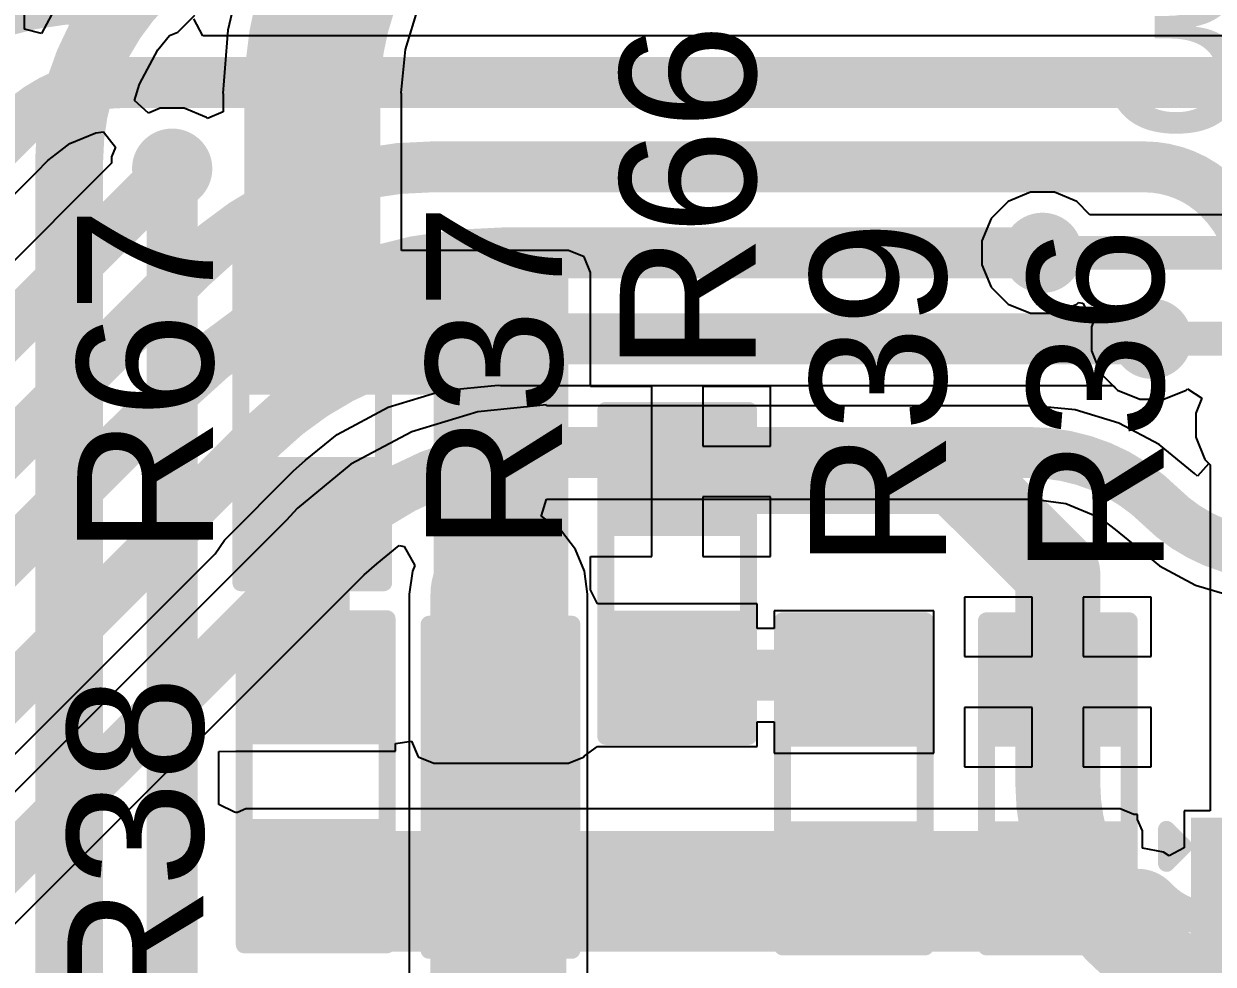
# Model space of a CAD drawing. Header units: millimetres. Extents: x -0.21 to 2.41, y -2.08 to 4.57.
# Drawn here: x 1.1506 to 1.5006, y -0.3997 to -0.1228 of the extents above; entities that cross this region are included whole.
import ezdxf

# ---------------------------------------------------------------- set-up
doc = ezdxf.new("R2010")
doc.units = ezdxf.units.MM
doc.header["$MEASUREMENT"] = 0
for name, color, linetype in [('BottomLayer', 5, 'Continuous'), ('TopLayer', 1, 'Continuous'), ('TopOverlay', 2, 'Continuous'), ('TopPaste', 8, 'Continuous'), ('TopSolder', 216, 'Continuous'), ('ViaHoleLayer', 16, 'Continuous')]:
    doc.layers.add(name, color=color, linetype=linetype)
doc.styles.add('Arial', font='', dxfattribs={"height": 0.2})
doc.styles.get('Arial').set_extended_font_data('Arial')

# ---------------------------------------------------------------- blocks, each defined once
blk = doc.blocks.new('R___0603_5')
at = {"layer": 'TopLayer'}
for points in [[(-0.015, 0.0175), (-0.015, -0.0175), (-0.045, -0.0175), (-0.045, 0.0175)], [(0.045, 0.0175), (0.045, -0.0175), (0.015, -0.0175), (0.015, 0.0175)]]:
    blk.add_hatch(color=1, dxfattribs=at).paths.add_polyline_path(points)
at = {"layer": 'TopPaste'}
for points in [[(-0.015, 0.0175), (-0.015, -0.0175), (-0.045, -0.0175), (-0.045, 0.0175)], [(0.045, 0.0175), (0.045, -0.0175), (0.015, -0.0175), (0.015, 0.0175)]]:
    blk.add_hatch(color=8, dxfattribs=at).paths.add_polyline_path(points)
at = {"layer": 'TopSolder'}
for points in [[(-0.011, 0.0215), (-0.011, -0.0215), (-0.049, -0.0215), (-0.049, 0.0215)], [(0.049, 0.0215), (0.049, -0.0215), (0.011, -0.0215), (0.011, 0.0215)]]:
    blk.add_hatch(color=216, dxfattribs=at).paths.add_polyline_path(points)
at = {"layer": 'TopOverlay', "const_width": 0.005}
for points in [[(-0.048, 0.021), (-0.048, -0.021)], [(-0.048, 0.021), (0.048, 0.021)], [(0.048, 0.021), (0.048, -0.021)], [(-0.048, -0.021), (0.048, -0.021)]]:
    blk.add_lwpolyline(points, dxfattribs=at)
at = {"layer": 'TopOverlay', "const_width": 0.0025}
for points in [[(-0.04925, 0.021, 1), (-0.04675, 0.021, 1)], [(-0.04925, 0.021, 1), (-0.04675, 0.021, 1)], [(0.04675, 0.021, 1), (0.04925, 0.021, 1)], [(0.04675, 0.021, 1), (0.04925, 0.021, 1)], [(-0.04925, -0.021, 1), (-0.04675, -0.021, 1)], [(-0.04925, -0.021, 1), (-0.04675, -0.021, 1)], [(0.04675, -0.021, 1), (0.04925, -0.021, 1)], [(0.04675, -0.021, 1), (0.04925, -0.021, 1)]]:
    blk.add_lwpolyline(points, format="xyb", close=True, dxfattribs=at)
blk = doc.blocks.new('R___0603_6')
at = {"layer": 'TopLayer'}
for points in [[(-0.015, 0.0175), (-0.015, -0.0175), (-0.045, -0.0175), (-0.045, 0.0175)], [(0.045, 0.0175), (0.045, -0.0175), (0.015, -0.0175), (0.015, 0.0175)]]:
    blk.add_hatch(color=1, dxfattribs=at).paths.add_polyline_path(points)
at = {"layer": 'TopPaste'}
for points in [[(-0.015, 0.0175), (-0.015, -0.0175), (-0.045, -0.0175), (-0.045, 0.0175)], [(0.045, 0.0175), (0.045, -0.0175), (0.015, -0.0175), (0.015, 0.0175)]]:
    blk.add_hatch(color=8, dxfattribs=at).paths.add_polyline_path(points)
at = {"layer": 'TopSolder'}
for points in [[(-0.011, 0.0215), (-0.011, -0.0215), (-0.049, -0.0215), (-0.049, 0.0215)], [(0.049, 0.0215), (0.049, -0.0215), (0.011, -0.0215), (0.011, 0.0215)]]:
    blk.add_hatch(color=216, dxfattribs=at).paths.add_polyline_path(points)
at = {"layer": 'TopOverlay', "const_width": 0.005}
for points in [[(-0.048, 0.021), (0.048, 0.021)], [(-0.048, 0.021), (-0.048, -0.021)], [(0.048, 0.021), (0.048, -0.021)], [(-0.048, -0.021), (0.048, -0.021)]]:
    blk.add_lwpolyline(points, dxfattribs=at)
at = {"layer": 'TopOverlay', "const_width": 0.0025}
for points in [[(-0.04925, 0.021, 1), (-0.04675, 0.021, 1)], [(-0.04925, 0.021, 1), (-0.04675, 0.021, 1)], [(0.04675, 0.021, 1), (0.04925, 0.021, 1)], [(0.04675, 0.021, 1), (0.04925, 0.021, 1)], [(-0.04925, -0.021, 1), (-0.04675, -0.021, 1)], [(-0.04925, -0.021, 1), (-0.04675, -0.021, 1)], [(0.04675, -0.021, 1), (0.04925, -0.021, 1)], [(0.04675, -0.021, 1), (0.04925, -0.021, 1)]]:
    blk.add_lwpolyline(points, format="xyb", close=True, dxfattribs=at)
blk = doc.blocks.new('R___0603_7')
at = {"layer": 'TopLayer'}
for points in [[(-0.015, 0.0175), (-0.015, -0.0175), (-0.045, -0.0175), (-0.045, 0.0175)], [(0.045, 0.0175), (0.045, -0.0175), (0.015, -0.0175), (0.015, 0.0175)]]:
    blk.add_hatch(color=1, dxfattribs=at).paths.add_polyline_path(points)
at = {"layer": 'TopPaste'}
for points in [[(-0.015, 0.0175), (-0.015, -0.0175), (-0.045, -0.0175), (-0.045, 0.0175)], [(0.045, 0.0175), (0.045, -0.0175), (0.015, -0.0175), (0.015, 0.0175)]]:
    blk.add_hatch(color=8, dxfattribs=at).paths.add_polyline_path(points)
at = {"layer": 'TopSolder'}
for points in [[(-0.011, 0.0215), (-0.011, -0.0215), (-0.049, -0.0215), (-0.049, 0.0215)], [(0.049, 0.0215), (0.049, -0.0215), (0.011, -0.0215), (0.011, 0.0215)]]:
    blk.add_hatch(color=216, dxfattribs=at).paths.add_polyline_path(points)
at = {"layer": 'TopOverlay', "const_width": 0.005}
for points in [[(-0.048, 0.021), (0.048, 0.021)], [(-0.048, 0.021), (-0.048, -0.021)], [(0.048, 0.021), (0.048, -0.021)], [(-0.048, -0.021), (0.048, -0.021)]]:
    blk.add_lwpolyline(points, dxfattribs=at)
at = {"layer": 'TopOverlay', "const_width": 0.0025}
for points in [[(-0.04925, 0.021, 1), (-0.04675, 0.021, 1)], [(-0.04925, 0.021, 1), (-0.04675, 0.021, 1)], [(0.04675, 0.021, 1), (0.04925, 0.021, 1)], [(0.04675, 0.021, 1), (0.04925, 0.021, 1)], [(-0.04925, -0.021, 1), (-0.04675, -0.021, 1)], [(-0.04925, -0.021, 1), (-0.04675, -0.021, 1)], [(0.04675, -0.021, 1), (0.04925, -0.021, 1)], [(0.04675, -0.021, 1), (0.04925, -0.021, 1)]]:
    blk.add_lwpolyline(points, format="xyb", close=True, dxfattribs=at)
blk = doc.blocks.new('R___0603_8')
at = {"layer": 'TopLayer'}
for points in [[(-0.015, 0.0175), (-0.015, -0.0175), (-0.045, -0.0175), (-0.045, 0.0175)], [(0.045, 0.0175), (0.045, -0.0175), (0.015, -0.0175), (0.015, 0.0175)]]:
    blk.add_hatch(color=1, dxfattribs=at).paths.add_polyline_path(points)
at = {"layer": 'TopPaste'}
for points in [[(-0.015, 0.0175), (-0.015, -0.0175), (-0.045, -0.0175), (-0.045, 0.0175)], [(0.045, 0.0175), (0.045, -0.0175), (0.015, -0.0175), (0.015, 0.0175)]]:
    blk.add_hatch(color=8, dxfattribs=at).paths.add_polyline_path(points)
at = {"layer": 'TopSolder'}
for points in [[(-0.011, 0.0215), (-0.011, -0.0215), (-0.049, -0.0215), (-0.049, 0.0215)], [(0.049, 0.0215), (0.049, -0.0215), (0.011, -0.0215), (0.011, 0.0215)]]:
    blk.add_hatch(color=216, dxfattribs=at).paths.add_polyline_path(points)
at = {"layer": 'TopOverlay', "const_width": 0.005}
for points in [[(-0.048, 0.021), (0.048, 0.021)], [(-0.048, 0.021), (-0.048, -0.021)], [(0.048, 0.021), (0.048, -0.021)], [(-0.048, -0.021), (0.048, -0.021)]]:
    blk.add_lwpolyline(points, dxfattribs=at)
at = {"layer": 'TopOverlay', "const_width": 0.0025}
for points in [[(-0.04925, 0.021, 1), (-0.04675, 0.021, 1)], [(-0.04925, 0.021, 1), (-0.04675, 0.021, 1)], [(0.04675, 0.021, 1), (0.04925, 0.021, 1)], [(0.04675, 0.021, 1), (0.04925, 0.021, 1)], [(-0.04925, -0.021, 1), (-0.04675, -0.021, 1)], [(-0.04925, -0.021, 1), (-0.04675, -0.021, 1)], [(0.04675, -0.021, 1), (0.04925, -0.021, 1)], [(0.04675, -0.021, 1), (0.04925, -0.021, 1)]]:
    blk.add_lwpolyline(points, format="xyb", close=True, dxfattribs=at)
blk = doc.blocks.new('TQFN_16_EP_3_3__51')
at = {"layer": 'TopLayer'}
for points in [[(-0.02362, 0.07185), (-0.02362, 0.04035), (-0.03543, 0.04035), (-0.03543, 0.07185)], [(-0.00394, 0.07185), (-0.00394, 0.04035), (-0.01575, 0.04035), (-0.01575, 0.07185)], [(0.01575, 0.07185), (0.01575, 0.04035), (0.00394, 0.04035), (0.00394, 0.07185)], [(0.03543, 0.07185), (0.03543, 0.04035), (0.02362, 0.04035), (0.02362, 0.07185)], [(-0.07185, 0.03543), (-0.04035, 0.03543), (-0.04035, 0.02362), (-0.07185, 0.02362)], [(0.04035, 0.03543), (0.07185, 0.03543), (0.07185, 0.02362), (0.04035, 0.02362)], [(-0.02421, 0.02421), (0.02421, 0.02421), (0.02421, -0.02421), (-0.02421, -0.02421)], [(-0.07185, 0.01575), (-0.04035, 0.01575), (-0.04035, 0.00394), (-0.07185, 0.00394)], [(0.04035, 0.01575), (0.07185, 0.01575), (0.07185, 0.00394), (0.04035, 0.00394)], [(-0.07185, -0.00394), (-0.04035, -0.00394), (-0.04035, -0.01575), (-0.07185, -0.01575)], [(0.04035, -0.00394), (0.07185, -0.00394), (0.07185, -0.01575), (0.04035, -0.01575)], [(-0.07185, -0.02362), (-0.04035, -0.02362), (-0.04035, -0.03543), (-0.07185, -0.03543)], [(0.04035, -0.02362), (0.07185, -0.02362), (0.07185, -0.03543), (0.04035, -0.03543)], [(-0.03543, -0.07185), (-0.03543, -0.04035), (-0.02362, -0.04035), (-0.02362, -0.07185)], [(-0.01575, -0.07185), (-0.01575, -0.04035), (-0.00394, -0.04035), (-0.00394, -0.07185)], [(0.00394, -0.07185), (0.00394, -0.04035), (0.01575, -0.04035), (0.01575, -0.07185)], [(0.02362, -0.07185), (0.02362, -0.04035), (0.03543, -0.04035), (0.03543, -0.07185)]]:
    blk.add_hatch(color=1, dxfattribs=at).paths.add_polyline_path(points)
at = {"layer": 'TopPaste'}
for points in [[(-0.02362, 0.07185), (-0.02362, 0.04035), (-0.03543, 0.04035), (-0.03543, 0.07185)], [(-0.00394, 0.07185), (-0.00394, 0.04035), (-0.01575, 0.04035), (-0.01575, 0.07185)], [(0.01575, 0.07185), (0.01575, 0.04035), (0.00394, 0.04035), (0.00394, 0.07185)], [(0.03543, 0.07185), (0.03543, 0.04035), (0.02362, 0.04035), (0.02362, 0.07185)], [(-0.07185, 0.03543), (-0.04035, 0.03543), (-0.04035, 0.02362), (-0.07185, 0.02362)], [(0.04035, 0.03543), (0.07185, 0.03543), (0.07185, 0.02362), (0.04035, 0.02362)], [(-0.02421, 0.02421), (0.02421, 0.02421), (0.02421, -0.02421), (-0.02421, -0.02421)], [(-0.07185, 0.01575), (-0.04035, 0.01575), (-0.04035, 0.00394), (-0.07185, 0.00394)], [(0.04035, 0.01575), (0.07185, 0.01575), (0.07185, 0.00394), (0.04035, 0.00394)], [(-0.07185, -0.00394), (-0.04035, -0.00394), (-0.04035, -0.01575), (-0.07185, -0.01575)], [(0.04035, -0.00394), (0.07185, -0.00394), (0.07185, -0.01575), (0.04035, -0.01575)], [(-0.07185, -0.02362), (-0.04035, -0.02362), (-0.04035, -0.03543), (-0.07185, -0.03543)], [(0.04035, -0.02362), (0.07185, -0.02362), (0.07185, -0.03543), (0.04035, -0.03543)], [(-0.03543, -0.07185), (-0.03543, -0.04035), (-0.02362, -0.04035), (-0.02362, -0.07185)], [(-0.01575, -0.07185), (-0.01575, -0.04035), (-0.00394, -0.04035), (-0.00394, -0.07185)], [(0.00394, -0.07185), (0.00394, -0.04035), (0.01575, -0.04035), (0.01575, -0.07185)], [(0.02362, -0.07185), (0.02362, -0.04035), (0.03543, -0.04035), (0.03543, -0.07185)]]:
    blk.add_hatch(color=8, dxfattribs=at).paths.add_polyline_path(points)
at = {"layer": 'TopSolder'}
for points in [[(-0.01962, 0.07585), (-0.01962, 0.03635), (-0.03943, 0.03635), (-0.03943, 0.07585)], [(0.00006, 0.07585), (0.00006, 0.03635), (-0.01975, 0.03635), (-0.01975, 0.07585)], [(0.01975, 0.07585), (0.01975, 0.03635), (-0.00006, 0.03635), (-0.00006, 0.07585)], [(0.03943, 0.07585), (0.03943, 0.03635), (0.01962, 0.03635), (0.01962, 0.07585)], [(-0.07585, 0.03943), (-0.03635, 0.03943), (-0.03635, 0.01962), (-0.07585, 0.01962)], [(0.03635, 0.03943), (0.07585, 0.03943), (0.07585, 0.01962), (0.03635, 0.01962)], [(-0.02821, 0.02821), (0.02821, 0.02821), (0.02821, -0.02821), (-0.02821, -0.02821)], [(-0.07585, 0.01975), (-0.03635, 0.01975), (-0.03635, -0.00006), (-0.07585, -0.00006)], [(0.03635, 0.01975), (0.07585, 0.01975), (0.07585, -0.00006), (0.03635, -0.00006)], [(-0.07585, 0.00006), (-0.03635, 0.00006), (-0.03635, -0.01975), (-0.07585, -0.01975)], [(0.03635, 0.00006), (0.07585, 0.00006), (0.07585, -0.01975), (0.03635, -0.01975)], [(-0.07585, -0.01962), (-0.03635, -0.01962), (-0.03635, -0.03943), (-0.07585, -0.03943)], [(0.03635, -0.01962), (0.07585, -0.01962), (0.07585, -0.03943), (0.03635, -0.03943)], [(-0.03943, -0.07585), (-0.03943, -0.03635), (-0.01962, -0.03635), (-0.01962, -0.07585)], [(-0.01975, -0.07585), (-0.01975, -0.03635), (0.00006, -0.03635), (0.00006, -0.07585)], [(-0.00006, -0.07585), (-0.00006, -0.03635), (0.01975, -0.03635), (0.01975, -0.07585)], [(0.01962, -0.07585), (0.01962, -0.03635), (0.03943, -0.03635), (0.03943, -0.07585)]]:
    blk.add_hatch(color=216, dxfattribs=at).paths.add_polyline_path(points)
at = {"layer": 'TopOverlay', "const_width": 0.005}
for points in [[(-0.062, 0.044), (-0.062, 0.062)], [(-0.062, 0.062), (-0.045, 0.062)], [(0.045, 0.062), (0.062, 0.062)], [(0.062, 0.044), (0.062, 0.062)], [(-0.083, 0.036), (-0.078, 0.031)], [(-0.083, 0.026), (-0.083, 0.036)], [(-0.083, 0.026), (-0.078, 0.031)], [(-0.062, -0.062), (-0.062, -0.044)], [(0.062, -0.062), (0.062, -0.044)], [(-0.062, -0.062), (-0.045, -0.062)], [(0.045, -0.062), (0.062, -0.062)]]:
    blk.add_lwpolyline(points, dxfattribs=at)
at = {"layer": 'TopOverlay', "const_width": 0.0025}
for points in [[(-0.06325, 0.062, 1), (-0.06075, 0.062, 1)], [(-0.06325, 0.062, 1), (-0.06075, 0.062, 1)], [(-0.04625, 0.062, 1), (-0.04375, 0.062, 1)], [(0.04375, 0.062, 1), (0.04625, 0.062, 1)], [(0.06075, 0.062, 1), (0.06325, 0.062, 1)], [(0.06075, 0.062, 1), (0.06325, 0.062, 1)], [(-0.06325, 0.044, 1), (-0.06075, 0.044, 1)], [(0.06075, 0.044, 1), (0.06325, 0.044, 1)], [(-0.08425, 0.036, 1), (-0.08175, 0.036, 1)], [(-0.08425, 0.036, 1), (-0.08175, 0.036, 1)], [(-0.07925, 0.031, 1), (-0.07675, 0.031, 1)], [(-0.07925, 0.031, 1), (-0.07675, 0.031, 1)], [(-0.08425, 0.026, 1), (-0.08175, 0.026, 1)], [(-0.08425, 0.026, 1), (-0.08175, 0.026, 1)], [(-0.06325, -0.044, 1), (-0.06075, -0.044, 1)], [(0.06075, -0.044, 1), (0.06325, -0.044, 1)], [(-0.06325, -0.062, 1), (-0.06075, -0.062, 1)], [(-0.06325, -0.062, 1), (-0.06075, -0.062, 1)], [(-0.04625, -0.062, 1), (-0.04375, -0.062, 1)], [(0.04375, -0.062, 1), (0.04625, -0.062, 1)], [(0.06075, -0.062, 1), (0.06325, -0.062, 1)], [(0.06075, -0.062, 1), (0.06325, -0.062, 1)]]:
    blk.add_lwpolyline(points, format="xyb", close=True, dxfattribs=at)
blk = doc.blocks.new('R___0603_52')
at = {"layer": 'TopLayer'}
for points in [[(-0.015, 0.0175), (-0.015, -0.0175), (-0.045, -0.0175), (-0.045, 0.0175)], [(0.045, 0.0175), (0.045, -0.0175), (0.015, -0.0175), (0.015, 0.0175)]]:
    blk.add_hatch(color=1, dxfattribs=at).paths.add_polyline_path(points)
at = {"layer": 'TopPaste'}
for points in [[(-0.015, 0.0175), (-0.015, -0.0175), (-0.045, -0.0175), (-0.045, 0.0175)], [(0.045, 0.0175), (0.045, -0.0175), (0.015, -0.0175), (0.015, 0.0175)]]:
    blk.add_hatch(color=8, dxfattribs=at).paths.add_polyline_path(points)
at = {"layer": 'TopSolder'}
for points in [[(-0.011, 0.0215), (-0.011, -0.0215), (-0.049, -0.0215), (-0.049, 0.0215)], [(0.049, 0.0215), (0.049, -0.0215), (0.011, -0.0215), (0.011, 0.0215)]]:
    blk.add_hatch(color=216, dxfattribs=at).paths.add_polyline_path(points)
at = {"layer": 'TopOverlay', "const_width": 0.005}
for points in [[(-0.048, 0.021), (0.048, 0.021)], [(-0.048, 0.021), (-0.048, -0.021)], [(0.048, 0.021), (0.048, -0.021)], [(-0.048, -0.021), (0.048, -0.021)]]:
    blk.add_lwpolyline(points, dxfattribs=at)
at = {"layer": 'TopOverlay', "const_width": 0.0025}
for points in [[(-0.04925, 0.021, 1), (-0.04675, 0.021, 1)], [(-0.04925, 0.021, 1), (-0.04675, 0.021, 1)], [(0.04675, 0.021, 1), (0.04925, 0.021, 1)], [(0.04675, 0.021, 1), (0.04925, 0.021, 1)], [(-0.04925, -0.021, 1), (-0.04675, -0.021, 1)], [(-0.04925, -0.021, 1), (-0.04675, -0.021, 1)], [(0.04675, -0.021, 1), (0.04925, -0.021, 1)], [(0.04675, -0.021, 1), (0.04925, -0.021, 1)]]:
    blk.add_lwpolyline(points, format="xyb", close=True, dxfattribs=at)
blk = doc.blocks.new('R___0603_53')
at = {"layer": 'TopLayer'}
for points in [[(-0.015, 0.0175), (-0.015, -0.0175), (-0.045, -0.0175), (-0.045, 0.0175)], [(0.045, 0.0175), (0.045, -0.0175), (0.015, -0.0175), (0.015, 0.0175)]]:
    blk.add_hatch(color=1, dxfattribs=at).paths.add_polyline_path(points)
at = {"layer": 'TopPaste'}
for points in [[(-0.015, 0.0175), (-0.015, -0.0175), (-0.045, -0.0175), (-0.045, 0.0175)], [(0.045, 0.0175), (0.045, -0.0175), (0.015, -0.0175), (0.015, 0.0175)]]:
    blk.add_hatch(color=8, dxfattribs=at).paths.add_polyline_path(points)
at = {"layer": 'TopSolder'}
for points in [[(-0.011, 0.0215), (-0.011, -0.0215), (-0.049, -0.0215), (-0.049, 0.0215)], [(0.049, 0.0215), (0.049, -0.0215), (0.011, -0.0215), (0.011, 0.0215)]]:
    blk.add_hatch(color=216, dxfattribs=at).paths.add_polyline_path(points)
at = {"layer": 'TopOverlay', "const_width": 0.005}
for points in [[(-0.048, 0.021), (-0.048, -0.021)], [(-0.048, 0.021), (0.048, 0.021)], [(0.048, 0.021), (0.048, -0.021)], [(-0.048, -0.021), (0.048, -0.021)]]:
    blk.add_lwpolyline(points, dxfattribs=at)
at = {"layer": 'TopOverlay', "const_width": 0.0025}
for points in [[(-0.04925, 0.021, 1), (-0.04675, 0.021, 1)], [(-0.04925, 0.021, 1), (-0.04675, 0.021, 1)], [(0.04675, 0.021, 1), (0.04925, 0.021, 1)], [(0.04675, 0.021, 1), (0.04925, 0.021, 1)], [(-0.04925, -0.021, 1), (-0.04675, -0.021, 1)], [(-0.04925, -0.021, 1), (-0.04675, -0.021, 1)], [(0.04675, -0.021, 1), (0.04925, -0.021, 1)], [(0.04675, -0.021, 1), (0.04925, -0.021, 1)]]:
    blk.add_lwpolyline(points, format="xyb", close=True, dxfattribs=at)

msp = doc.modelspace()

# ---------------------------------------------------------------- hatches: boundary and pattern name
at = {"layer": 'BottomLayer'}
h = msp.add_hatch(color=5, dxfattribs=at)
edge = h.paths.add_edge_path()
edge.add_arc((1.19427, -0.16549), 0.01181, 0, 360)
h = msp.add_hatch(color=5, dxfattribs=at)
edge = h.paths.add_edge_path()
edge.add_arc((1.45037, -0.19026), 0.01181, 0, 360)
h = msp.add_hatch(color=5, dxfattribs=at)
edge = h.paths.add_edge_path()
edge.add_arc((1.48256, -0.21557), 0.01181, 0, 360)
h = msp.add_hatch(color=5, dxfattribs=at)
edge = h.paths.add_edge_path()
edge.add_arc((1.45488, -0.28465), 0.01181, 0, 360)
h = msp.add_hatch(color=5, dxfattribs=at)
edge = h.paths.add_edge_path()
edge.add_arc((1.29028, -0.29077), 0.01181, 0, 360)
at = {"layer": 'TopLayer'}
h = msp.add_hatch(color=1, dxfattribs=at)
edge = h.paths.add_edge_path()
edge.add_arc((1.19427, -0.16549), 0.01181, 0, 360)
h = msp.add_hatch(color=1, dxfattribs=at)
edge = h.paths.add_edge_path()
edge.add_arc((1.45037, -0.19026), 0.01181, 0, 360)
for points in [[(1.2145, -0.23205), (1.31088, -0.23205), (1.31088, -0.19605), (1.2145, -0.19605)], [(1.27122, -0.33405), (1.31088, -0.33405), (1.31088, -0.19792), (1.27122, -0.19792)], [(1.47328, -0.3605), (1.21592, -0.3605), (1.21592, -0.39605), (1.47328, -0.39605)]]:
    msp.add_hatch(color=1, dxfattribs=at).paths.add_polyline_path(points)
h = msp.add_hatch(color=1, dxfattribs=at)
edge = h.paths.add_edge_path()
edge.add_arc((1.48256, -0.21557), 0.01181, 0, 360)
h = msp.add_hatch(color=1, dxfattribs=at)
edge = h.paths.add_edge_path()
edge.add_arc((1.45488, -0.28465), 0.01181, 0, 360)
h = msp.add_hatch(color=1, dxfattribs=at)
edge = h.paths.add_edge_path()
edge.add_arc((1.29028, -0.29077), 0.01181, 0, 360)
at = {"layer": 'ViaHoleLayer'}
h = msp.add_hatch(color=16, dxfattribs=at)
edge = h.paths.add_edge_path()
edge.add_arc((1.19427, -0.16549), 0.00591, 0, 360)
h = msp.add_hatch(color=16, dxfattribs=at)
edge = h.paths.add_edge_path()
edge.add_arc((1.45037, -0.19026), 0.00591, 0, 360)
h = msp.add_hatch(color=16, dxfattribs=at)
edge = h.paths.add_edge_path()
edge.add_arc((1.48256, -0.21557), 0.00591, 0, 360)
h = msp.add_hatch(color=16, dxfattribs=at)
edge = h.paths.add_edge_path()
edge.add_arc((1.45488, -0.28465), 0.00591, 0, 360)
h = msp.add_hatch(color=16, dxfattribs=at)
edge = h.paths.add_edge_path()
edge.add_arc((1.29028, -0.29077), 0.00591, 0, 360)

# ---------------------------------------------------------------- linework, layer by layer
at = {"layer": 'BottomLayer'}
for p, q in [((1.20328, -0.12635), (1.20063, -0.12135)), ((1.56652, -0.12635), (1.20328, -0.12635)), ((1.1642, -0.15805), (1.17178, -0.15492)), ((1.17178, -0.15492), (1.17409, -0.15461)), ((1.17409, -0.15461), (1.1776, -0.15919)), ((1.15772, -0.16307), (1.1615, -0.16013)), ((1.1615, -0.16013), (1.1642, -0.15805)), ((1.1776, -0.15919), (1.17646, -0.16195)), ((1.17646, -0.16384), (0.82596, -0.51434)), ((1.15422, -0.16657), (1.15772, -0.16307)), ((1.17646, -0.16195), (1.17646, -0.16384)), ((0.8333, -0.48749), (1.15422, -0.16657)), ((1.25778, -0.23573), (1.27399, -0.23081)), ((1.27399, -0.23081), (1.29024, -0.22921)), ((1.29024, -0.22921), (1.29085, -0.22933)), ((1.29085, -0.22933), (1.47114, -0.22933)), ((1.47114, -0.22933), (1.47247, -0.23067)), ((1.47247, -0.23067), (1.47902, -0.23338)), ((1.48611, -0.23338), (1.49265, -0.23067)), ((1.49265, -0.23067), (1.49305, -0.23027)), ((1.49305, -0.23027), (1.49729, -0.2331)), ((1.47902, -0.23338), (1.48611, -0.23338)), ((1.49729, -0.2331), (1.49547, -0.2375)), ((1.24284, -0.24372), (1.25778, -0.23573)), ((1.28422, -0.23704), (1.26478, -0.24294)), ((1.30445, -0.23505), (1.28422, -0.23704)), ((1.30445, -0.23528), (1.30445, -0.23505)), ((1.44665, -0.23528), (1.30445, -0.23528)), ((1.46001, -0.23653), (1.44665, -0.23522)), ((1.44665, -0.23522), (1.44665, -0.23528)), ((1.47285, -0.24043), (1.46001, -0.23653)), ((1.49547, -0.2375), (1.49547, -0.24459)), ((1.48468, -0.24675), (1.47285, -0.24043)), ((1.23353, -0.25136), (1.24284, -0.24372)), ((1.26478, -0.24294), (1.24686, -0.25252)), ((1.49547, -0.24459), (1.49818, -0.25114)), ((1.49506, -0.25527), (1.48468, -0.24675)), ((1.22987, -0.25459), (1.23353, -0.25136)), ((1.49818, -0.25114), (1.49935, -0.25231)), ((1.20963, -0.27483), (1.22987, -0.25459)), ((1.22987, -0.25459), (1.22987, -0.25459)), ((1.24686, -0.25252), (1.23115, -0.26541)), ((1.496, -0.25603), (1.49506, -0.25527)), ((1.49506, -0.25527), (1.49506, -0.25527)), ((1.49935, -0.25231), (1.496, -0.25603)), ((1.23115, -0.26541), (1.22778, -0.26911)), ((1.23115, -0.26541), (1.23115, -0.26541)), ((1.30294, -0.26757), (1.30445, -0.26281)), ((1.30445, -0.26281), (1.44665, -0.26281)), ((1.44665, -0.26281), (1.447, -0.26274)), ((1.447, -0.26274), (1.45726, -0.26409)), ((1.45726, -0.26409), (1.46714, -0.26819)), ((1.22778, -0.26911), (0.82869, -0.6682)), ((1.3029, -0.26786), (1.30294, -0.26757)), ((1.30339, -0.26806), (1.3029, -0.26786)), ((1.30882, -0.27223), (1.30339, -0.26806)), ((1.46714, -0.26819), (1.47179, -0.27175)), ((1.31299, -0.27766), (1.30882, -0.27223)), ((1.47179, -0.27175), (1.47552, -0.2748)), ((1.20691, -0.27891), (1.20963, -0.27483)), ((1.25446, -0.28185), (1.26103, -0.27646)), ((1.26103, -0.27646), (1.26255, -0.27671)), ((1.47552, -0.2748), (1.47552, -0.2748)), ((1.47552, -0.2748), (1.48483, -0.28244)), ((0.82037, -0.66545), (1.20691, -0.27891)), ((1.26255, -0.27671), (1.26565, -0.28229)), ((1.31561, -0.28399), (1.31299, -0.27766)), ((1.25078, -0.28504), (1.25446, -0.28185)), ((1.26565, -0.28229), (1.26495, -0.28399)), ((1.48483, -0.28244), (1.49544, -0.28811)), ((1.24731, -0.28851), (1.25078, -0.28504)), ((1.26495, -0.28399), (1.26405, -0.29077)), ((1.3165, -0.29077), (1.31561, -0.28399)), ((0.9802, -0.55562), (1.24731, -0.28851)), ((1.49544, -0.28811), (1.50696, -0.2916)), ((1.26405, -0.29077), (1.26405, -0.52463)), ((1.3165, -0.52463), (1.3165, -0.29077))]:
    msp.add_line(p, q, dxfattribs=at)
for points, const_width in [([(1.1005, -0.1395, -0.198912), (1.17121, -0.11021)], 0.025), ([(1.14799, -0.15334, -0.198912), (1.17991, -0.14012)], 0.015), ([(1.20009, -0.19424, -0.198912), (1.2708, -0.16495)], 0.015), ([(1.48031, -0.16495, -0.198912), (1.50228, -0.17405)], 0.015), ([(1.50228, -0.17405, -0.198912), (1.51328, -0.2006)], 0.015), ([(1.19605, -0.23002, -0.198912), (1.29204, -0.19026)], 0.015), ([(1.2207, -0.24431, -0.196871), (1.29085, -0.21557)], 0.015), ([(1.22014, -0.24486, -0.001965), (1.2207, -0.24431)], 0.015), ([(1.24105, -0.27531, -0.198912), (1.30445, -0.24905)], 0.015), ([(1.44665, -0.24905, -0.198912), (1.48528, -0.26505)], 0.015), ([(1.51894, -0.27899, -0.198912), (1.48528, -0.26505)], 0.015), ([(1.51473, -0.40905, -0.401219), (1.45488, -0.34646)], 0.025)]:
    msp.add_lwpolyline(points, format="xyb", dxfattribs=dict(at, const_width=const_width))
for points, const_width in [([(1.17991, -0.14012), (1.56652, -0.14012)], 0.015), ([(0.82357, -0.47776), (1.14799, -0.15334)], 0.015), ([(1.2708, -0.16495), (1.48031, -0.16495)], 0.015), ([(0.83569, -0.52407), (1.19427, -0.16549)], 0.015), ([(1.29204, -0.19026), (1.45037, -0.19026)], 0.015), ([(0.79101, -0.60331), (1.20009, -0.19424)], 0.015), ([(1.29085, -0.21557), (1.48256, -0.21557)], 0.015), ([(0.78299, -0.64308), (1.19605, -0.23002)], 0.015), ([(1.19717, -0.26783), (1.22014, -0.24486)], 0.015), ([(1.30445, -0.24905), (1.44665, -0.24905)], 0.015), ([(0.78034, -0.68601), (1.19717, -0.26918)], 0.015), ([(1.193, -0.272), (1.19717, -0.26783)], 0.015), ([(1.19717, -0.26918), (1.19717, -0.26783)], 0.015), ([(0.83035, -0.686), (1.24105, -0.27531)], 0.015), ([(1.29028, -0.52463), (1.29028, -0.29077)], 0.04), ([(1.45488, -0.34646), (1.45488, -0.28465)], 0.025)]:
    msp.add_lwpolyline(points, dxfattribs=dict(at, const_width=const_width))
for points, const_width in [([(1.17616, -0.14012, 1), (1.18366, -0.14012, 1)], 0.0075), ([(1.17616, -0.14012, 1), (1.18366, -0.14012, 1)], 0.0075), ([(1.14424, -0.15334, 1), (1.15174, -0.15334, 1)], 0.0075), ([(1.14424, -0.15334, 1), (1.15174, -0.15334, 1)], 0.0075), ([(1.26705, -0.16495, 1), (1.27455, -0.16495, 1)], 0.0075), ([(1.26705, -0.16495, 1), (1.27455, -0.16495, 1)], 0.0075), ([(1.47656, -0.16495, 1), (1.48406, -0.16495, 1)], 0.0075), ([(1.47656, -0.16495, 1), (1.48406, -0.16495, 1)], 0.0075), ([(1.19052, -0.16549, 1), (1.19802, -0.16549, 1)], 0.0075), ([(1.49853, -0.17405, 1), (1.50603, -0.17405, 1)], 0.0075), ([(1.49853, -0.17405, 1), (1.50603, -0.17405, 1)], 0.0075), ([(1.28829, -0.19026, 1), (1.29579, -0.19026, 1)], 0.0075), ([(1.28829, -0.19026, 1), (1.29579, -0.19026, 1)], 0.0075), ([(1.44662, -0.19026, 1), (1.45412, -0.19026, 1)], 0.0075), ([(1.19634, -0.19424, 1), (1.20384, -0.19424, 1)], 0.0075), ([(1.19634, -0.19424, 1), (1.20384, -0.19424, 1)], 0.0075), ([(1.2871, -0.21557, 1), (1.2946, -0.21557, 1)], 0.0075), ([(1.2871, -0.21557, 1), (1.2946, -0.21557, 1)], 0.0075), ([(1.47881, -0.21557, 1), (1.48631, -0.21557, 1)], 0.0075), ([(1.1923, -0.23002, 1), (1.1998, -0.23002, 1)], 0.0075), ([(1.1923, -0.23002, 1), (1.1998, -0.23002, 1)], 0.0075), ([(1.21639, -0.24486, 1), (1.22389, -0.24486, 1)], 0.0075), ([(1.21639, -0.24486, 1), (1.22389, -0.24486, 1)], 0.0075), ([(1.21695, -0.24431, 1), (1.22445, -0.24431, 1)], 0.0075), ([(1.21695, -0.24431, 1), (1.22445, -0.24431, 1)], 0.0075), ([(1.3007, -0.24905, 1), (1.3082, -0.24905, 1)], 0.0075), ([(1.3007, -0.24905, 1), (1.3082, -0.24905, 1)], 0.0075), ([(1.4429, -0.24905, 1), (1.4504, -0.24905, 1)], 0.0075), ([(1.4429, -0.24905, 1), (1.4504, -0.24905, 1)], 0.0075), ([(1.48153, -0.26505, 1), (1.48903, -0.26505, 1)], 0.0075), ([(1.48153, -0.26505, 1), (1.48903, -0.26505, 1)], 0.0075), ([(1.19342, -0.26783, 1), (1.20092, -0.26783, 1)], 0.0075), ([(1.19342, -0.26783, 1), (1.20092, -0.26783, 1)], 0.0075), ([(1.19342, -0.26783, 1), (1.20092, -0.26783, 1)], 0.0075), ([(1.19342, -0.26918, 1), (1.20092, -0.26918, 1)], 0.0075), ([(1.19342, -0.26918, 1), (1.20092, -0.26918, 1)], 0.0075), ([(1.18925, -0.272, 1), (1.19675, -0.272, 1)], 0.0075), ([(1.2373, -0.27531, 1), (1.2448, -0.27531, 1)], 0.0075), ([(1.2373, -0.27531, 1), (1.2448, -0.27531, 1)], 0.0075), ([(1.28028, -0.29077, 1), (1.30028, -0.29077, 1)], 0.02), ([(1.44863, -0.28465, 1), (1.46113, -0.28465, 1)], 0.0125), ([(1.44863, -0.34646, 1), (1.46113, -0.34646, 1)], 0.0125), ([(1.44863, -0.34646, 1), (1.46113, -0.34646, 1)], 0.0125)]:
    msp.add_lwpolyline(points, format="xyb", close=True, dxfattribs=dict(at, const_width=const_width))
at = {"layer": 'TopLayer'}
for p, q in [((1.15077, -0.12442), (1.15077, -0.07476)), ((1.21498, -0.10649), (1.21061, -0.12471)), ((1.16287, -0.11239), (1.15577, -0.12567)), ((1.26297, -0.13035), (1.26677, -0.1178)), ((1.19591, -0.12531), (1.20092, -0.1203)), ((1.15577, -0.12567), (1.15077, -0.12442)), ((1.19349, -0.12631), (1.19591, -0.12531)), ((1.21061, -0.12471), (1.20914, -0.14339)), ((1.19002, -0.13053), (1.19349, -0.12631)), ((1.18462, -0.14063), (1.19002, -0.13053)), ((1.2617, -0.14319), (1.26297, -0.13035)), ((1.18318, -0.1454), (1.18462, -0.14063)), ((1.20914, -0.14339), (1.20928, -0.14339)), ((1.20928, -0.14339), (1.20928, -0.14878)), ((1.26173, -0.14339), (1.2617, -0.14319)), ((1.26173, -0.18955), (1.26173, -0.14339)), ((1.18728, -0.14911), (1.18318, -0.1454)), ((1.19073, -0.14768), (1.18728, -0.14911)), ((1.19781, -0.14768), (1.19073, -0.14768)), ((1.20436, -0.1504), (1.19781, -0.14768)), ((1.20466, -0.15069), (1.20436, -0.1504)), ((1.20928, -0.14878), (1.20466, -0.15069)), ((1.44682, -0.17245), (1.44028, -0.17516)), ((1.45391, -0.17245), (1.44682, -0.17245)), ((1.46046, -0.17516), (1.45391, -0.17245)), ((1.44028, -0.17516), (1.43527, -0.18017)), ((1.46434, -0.17904), (1.46046, -0.17516)), ((1.43527, -0.18017), (1.43256, -0.18672)), ((1.50845, -0.17904), (1.46434, -0.17904)), ((1.43256, -0.18672), (1.43256, -0.1938)), ((1.31088, -0.18955), (1.26173, -0.18955)), ((1.31547, -0.19145), (1.31088, -0.18955)), ((1.31737, -0.19605), (1.31547, -0.19145)), ((1.43256, -0.1938), (1.43527, -0.20035)), ((1.31737, -0.22965), (1.31737, -0.19605)), ((1.43527, -0.20035), (1.44028, -0.20536)), ((1.44028, -0.20536), (1.44682, -0.20807)), ((1.45391, -0.20807), (1.46046, -0.20536)), ((1.46046, -0.20536), (1.46094, -0.20487)), ((1.46094, -0.20487), (1.4622, -0.20512)), ((1.4622, -0.20512), (1.46526, -0.21081)), ((1.44682, -0.20807), (1.45391, -0.20807)), ((1.46526, -0.21081), (1.46475, -0.21203)), ((1.46475, -0.21203), (1.46475, -0.21911)), ((1.46475, -0.21911), (1.46746, -0.22566)), ((1.46746, -0.22566), (1.47247, -0.23067)), ((1.33538, -0.22965), (1.31737, -0.22965)), ((1.33538, -0.25465), (1.33538, -0.22965)), ((1.37038, -0.22965), (1.35038, -0.22965)), ((1.35038, -0.22965), (1.35038, -0.24715)), ((1.37038, -0.24715), (1.37038, -0.22965)), ((1.47247, -0.23067), (1.47902, -0.23338)), ((1.48611, -0.23338), (1.49265, -0.23067)), ((1.49265, -0.23067), (1.49305, -0.23027)), ((1.49305, -0.23027), (1.49729, -0.2331)), ((1.47902, -0.23338), (1.48611, -0.23338)), ((1.49729, -0.2331), (1.49547, -0.2375)), ((1.49547, -0.2375), (1.49547, -0.24459)), ((1.49547, -0.24459), (1.49818, -0.25114)), ((1.35038, -0.24715), (1.37038, -0.24715)), ((1.49818, -0.25114), (1.49976, -0.25272)), ((1.33538, -0.27965), (1.33538, -0.25465)), ((1.49976, -0.25272), (1.49976, -0.35461)), ((1.37038, -0.26215), (1.35038, -0.26215)), ((1.35038, -0.26215), (1.35038, -0.27965)), ((1.37038, -0.27965), (1.37038, -0.26215)), ((1.31737, -0.28948), (1.31737, -0.27965)), ((1.31737, -0.27965), (1.33538, -0.27965)), ((1.35038, -0.27965), (1.37038, -0.27965)), ((1.31938, -0.29364), (1.31737, -0.28948)), ((1.32237, -0.29365), (1.31938, -0.29364)), ((1.36638, -0.29365), (1.32237, -0.29365)), ((1.36638, -0.30088), (1.36638, -0.29365)), ((1.44738, -0.29164), (1.42738, -0.29164)), ((1.42738, -0.29164), (1.42738, -0.30915)), ((1.44738, -0.30915), (1.44738, -0.29164)), ((1.48238, -0.29164), (1.46238, -0.29164)), ((1.46238, -0.29164), (1.46238, -0.30915)), ((1.48238, -0.30915), (1.48238, -0.29164)), ((1.41838, -0.29564), (1.37138, -0.29564)), ((1.37138, -0.29564), (1.37138, -0.30088)), ((1.41838, -0.33764), (1.41838, -0.29564)), ((1.37138, -0.30088), (1.36638, -0.30088)), ((1.42738, -0.30915), (1.44738, -0.30915)), ((1.46238, -0.30915), (1.48238, -0.30915)), ((1.44738, -0.32415), (1.42738, -0.32415)), ((1.42738, -0.32415), (1.42738, -0.34164)), ((1.44738, -0.34164), (1.44738, -0.32415)), ((1.48238, -0.32415), (1.46238, -0.32415)), ((1.46238, -0.32415), (1.46238, -0.34164)), ((1.48238, -0.34164), (1.48238, -0.32415)), ((1.36638, -0.33565), (1.36638, -0.32841)), ((1.36638, -0.32841), (1.37138, -0.32841)), ((1.37138, -0.32841), (1.37138, -0.33764)), ((1.26, -0.33472), (1.26473, -0.33405)), ((1.26, -0.33702), (1.26, -0.33472)), ((1.26473, -0.33405), (1.26663, -0.33864)), ((1.31554, -0.33846), (1.31938, -0.33565)), ((1.31938, -0.33565), (1.32171, -0.33565)), ((1.32171, -0.33565), (1.36638, -0.33565)), ((1.20804, -0.3371), (1.213, -0.33702)), ((1.20804, -0.35267), (1.20804, -0.3371)), ((1.213, -0.33702), (1.21304, -0.33702)), ((1.21304, -0.33702), (1.26, -0.33702)), ((1.26663, -0.33864), (1.27122, -0.34054)), ((1.31088, -0.34054), (1.31547, -0.33864)), ((1.31547, -0.33864), (1.31554, -0.33846)), ((1.37138, -0.33764), (1.41838, -0.33764)), ((1.27122, -0.34054), (1.31088, -0.34054)), ((1.42738, -0.34164), (1.44738, -0.34164)), ((1.46238, -0.34164), (1.48238, -0.34164)), ((1.21261, -0.35501), (1.20804, -0.35267)), ((1.213, -0.35502), (1.21261, -0.35501)), ((1.21304, -0.35502), (1.213, -0.35502)), ((1.21348, -0.35502), (1.21304, -0.35502)), ((1.21592, -0.35401), (1.21348, -0.35502)), ((1.47328, -0.35401), (1.21592, -0.35401)), ((1.47723, -0.35564), (1.47328, -0.35401)), ((1.47838, -0.35564), (1.47723, -0.35564)), ((1.47838, -0.35713), (1.47838, -0.35564)), ((1.49976, -0.35461), (1.49203, -0.35461)), ((1.49203, -0.35461), (1.49203, -0.3655)), ((1.47977, -0.3605), (1.47838, -0.35713)), ((1.47977, -0.36553), (1.47977, -0.3605)), ((1.48597, -0.36676), (1.47977, -0.36553)), ((1.48762, -0.36786), (1.48597, -0.36676)), ((1.49203, -0.3655), (1.48762, -0.36786))]:
    msp.add_line(p, q, dxfattribs=at)
for points, const_width in [([(1.2355, -0.14339, -0.124816), (1.24675, -0.09905)], 0.04), ([(1.16396, -0.16299, -0.198737), (1.18579, -0.11025)], 0.02), ([(1.2365, -0.31602, -0.198912), (1.2355, -0.3136)], 0.022), ([(1.23088, -0.31765, -0.198912), (1.22988, -0.31523)], 0.015), ([(1.39005, -0.31465, -0.198912), (1.39488, -0.31665)], 0.015), ([(1.24043, -0.37765, -0.198912), (1.2365, -0.37602)], 0.02), ([(1.29088, -0.37765, -0.198912), (1.29329, -0.37665)], 0.02), ([(1.23088, -0.37765, -0.198912), (1.23329, -0.37665)], 0.015), ([(1.47848, -0.37665, -0.198912), (1.48428, -0.37905)], 0.01), ([(1.49995, -0.3862, -0.198912), (1.4854, -0.38017)], 0.01)]:
    msp.add_lwpolyline(points, format="xyb", dxfattribs=dict(at, const_width=const_width))
for points, const_width in [([(1.2355, -0.20942), (1.2355, -0.14339)], 0.04), ([(1.16396, -0.42403), (1.16396, -0.16299)], 0.02), ([(1.19427, -0.41964), (1.19427, -0.16549)], 0.015), ([(1.45037, -0.19026), (1.50845, -0.19026)], 0.01), ([(1.48256, -0.21557), (1.51389, -0.21557)], 0.01), ([(1.33788, -0.25215), (1.34038, -0.25465)], 0.025), ([(1.34038, -0.25465), (1.42488, -0.25465)], 0.025), ([(1.42488, -0.25465), (1.45488, -0.28465)], 0.025), ([(1.2355, -0.3136), (1.2355, -0.26942)], 0.022), ([(1.45488, -0.31665), (1.45488, -0.28465)], 0.025), ([(1.29028, -0.31705), (1.29088, -0.31765)], 0.025), ([(1.34288, -0.31465), (1.39005, -0.31465)], 0.015), ([(1.45488, -0.37665), (1.47848, -0.37665)], 0.01), ([(1.48428, -0.37905), (1.4854, -0.38017)], 0.01), ([(1.49995, -0.3862), (1.51377, -0.3862)], 0.01)]:
    msp.add_lwpolyline(points, dxfattribs=dict(at, const_width=const_width))
for points, const_width in [([(1.2255, -0.14339, 1), (1.2455, -0.14339, 1)], 0.02), ([(1.2255, -0.14339, 1), (1.2455, -0.14339, 1)], 0.02), ([(1.15896, -0.16299, 1), (1.16896, -0.16299, 1)], 0.01), ([(1.15896, -0.16299, 1), (1.16896, -0.16299, 1)], 0.01), ([(1.19052, -0.16549, 1), (1.19802, -0.16549, 1)], 0.0075), ([(1.44787, -0.19026, 1), (1.45287, -0.19026, 1)], 0.005), ([(1.2255, -0.20942, 1), (1.2455, -0.20942, 1)], 0.02), ([(1.48006, -0.21557, 1), (1.48506, -0.21557, 1)], 0.005), ([(1.33163, -0.25215, 1), (1.34413, -0.25215, 1)], 0.0125), ([(1.33413, -0.25465, 1), (1.34663, -0.25465, 1)], 0.0125), ([(1.33413, -0.25465, 1), (1.34663, -0.25465, 1)], 0.0125), ([(1.41863, -0.25465, 1), (1.43113, -0.25465, 1)], 0.0125), ([(1.41863, -0.25465, 1), (1.43113, -0.25465, 1)], 0.0125), ([(1.23, -0.26942, 1), (1.241, -0.26942, 1)], 0.011), ([(1.44863, -0.28465, 1), (1.46113, -0.28465, 1)], 0.0125), ([(1.44863, -0.28465, 1), (1.46113, -0.28465, 1)], 0.0125), ([(1.23, -0.3136, 1), (1.241, -0.3136, 1)], 0.011), ([(1.23, -0.3136, 1), (1.241, -0.3136, 1)], 0.011), ([(1.44863, -0.31665, 1), (1.46113, -0.31665, 1)], 0.0125), ([(1.22613, -0.31523, 1), (1.23363, -0.31523, 1)], 0.0075), ([(1.231, -0.31602, 1), (1.242, -0.31602, 1)], 0.011), ([(1.28403, -0.31705, 1), (1.29653, -0.31705, 1)], 0.0125), ([(1.28463, -0.31765, 1), (1.29713, -0.31765, 1)], 0.0125), ([(1.33913, -0.31465, 1), (1.34663, -0.31465, 1)], 0.0075), ([(1.3863, -0.31465, 1), (1.3938, -0.31465, 1)], 0.0075), ([(1.3863, -0.31465, 1), (1.3938, -0.31465, 1)], 0.0075), ([(1.22713, -0.31765, 1), (1.23463, -0.31765, 1)], 0.0075), ([(1.39113, -0.31665, 1), (1.39863, -0.31665, 1)], 0.0075), ([(1.2315, -0.37602, 1), (1.2415, -0.37602, 1)], 0.01), ([(1.28829, -0.37665, 1), (1.29829, -0.37665, 1)], 0.01), ([(1.22713, -0.37765, 1), (1.23463, -0.37765, 1)], 0.0075), ([(1.22954, -0.37665, 1), (1.23704, -0.37665, 1)], 0.0075), ([(1.23543, -0.37765, 1), (1.24543, -0.37765, 1)], 0.01), ([(1.28588, -0.37765, 1), (1.29588, -0.37765, 1)], 0.01), ([(1.45238, -0.37665, 1), (1.45738, -0.37665, 1)], 0.005), ([(1.47598, -0.37665, 1), (1.48098, -0.37665, 1)], 0.005), ([(1.47598, -0.37665, 1), (1.48098, -0.37665, 1)], 0.005), ([(1.48178, -0.37905, 1), (1.48678, -0.37905, 1)], 0.005), ([(1.48178, -0.37905, 1), (1.48678, -0.37905, 1)], 0.005), ([(1.4829, -0.38017, 1), (1.4879, -0.38017, 1)], 0.005), ([(1.4829, -0.38017, 1), (1.4879, -0.38017, 1)], 0.005), ([(1.49745, -0.3862, 1), (1.50245, -0.3862, 1)], 0.005), ([(1.49745, -0.3862, 1), (1.50245, -0.3862, 1)], 0.005)]:
    msp.add_lwpolyline(points, format="xyb", close=True, dxfattribs=dict(at, const_width=const_width))

# ---------------------------------------------------------------- block references
at = {"rotation": 90}
for name, p in [('R___0603_52', (1.2355, -0.23942)), ('R___0603_53', (1.34288, -0.28465)), ('R___0603_6', (1.2365, -0.34602)), ('R___0603_7', (1.29088, -0.34764)), ('R___0603_5', (1.39488, -0.34664)), ('R___0603_8', (1.45488, -0.34664))]:
    msp.add_blockref(name, p, dxfattribs=at)
msp.add_blockref('TQFN_16_EP_3_3__51', (1.56988, -0.39604))

# ---------------------------------------------------------------- texts
at = {"layer": 'TopOverlay', "style": 'Arial'}
for s, height, rotation, p in [('3V3', 0.06, 360, (1.46633, -0.15434)), ('R66', 0.04, 90, (1.36599, -0.22532)), ('R67', 0.04, 90, (1.20629, -0.27932)), ('R37', 0.04, 90, (1.30899, -0.27832)), ('R39', 0.04, 90, (1.42199, -0.28332)), ('R36', 0.04, 90, (1.48599, -0.28532)), ('R38', 0.04, 90, (1.2034, -0.41736))]:
    msp.add_text(s, height=height, rotation=rotation, dxfattribs=at).set_placement(p)

doc.saveas('drawing.dxf')
